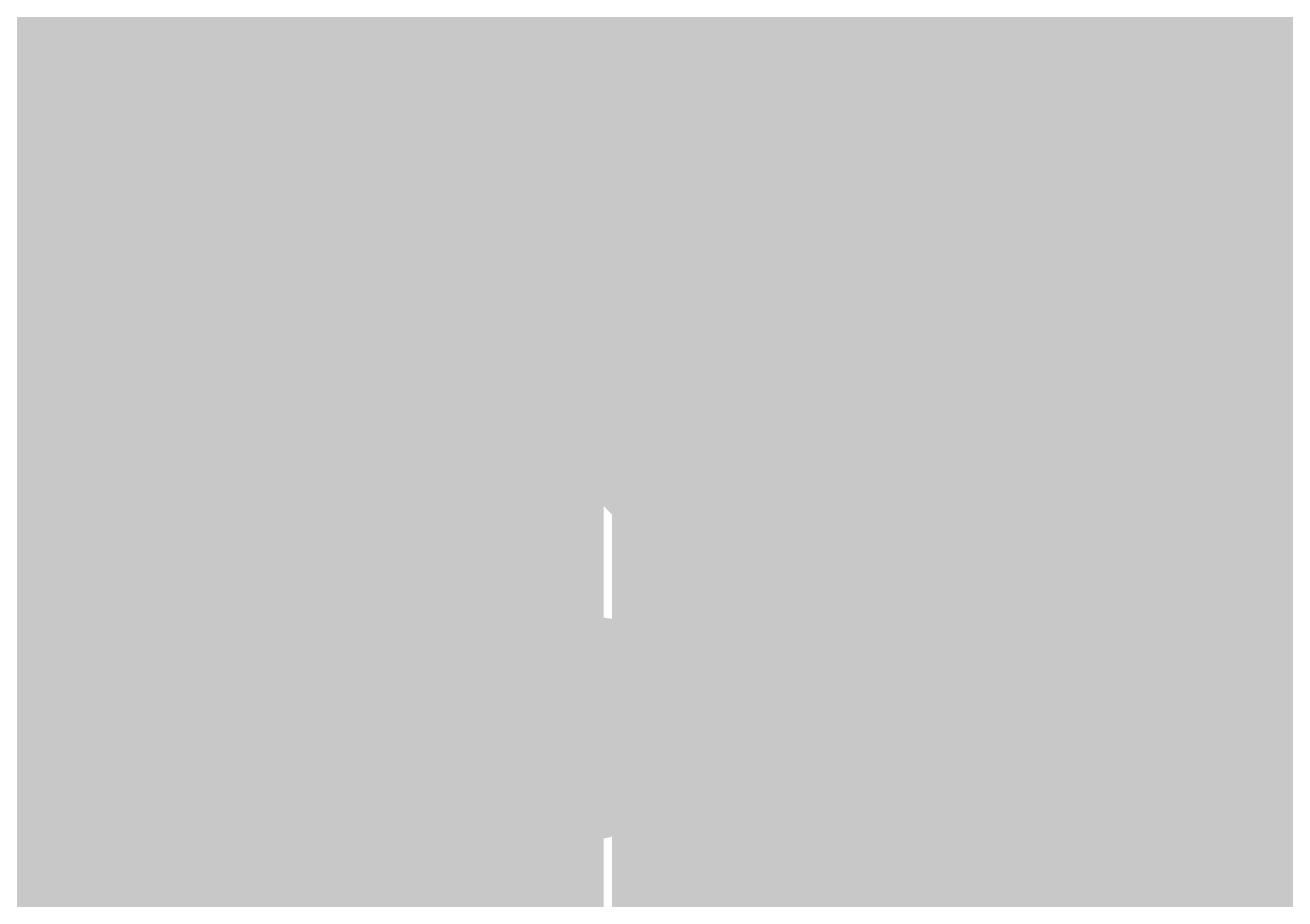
# Model space of a CAD drawing. Header units: inches. Extents: x -0.1 to 94.8, y -0.8 to 67.1.
# Drawn here: x 46.705 to 49.484, y 54.652 to 56.579 of the extents above; entities that cross this region are included whole.
import ezdxf

# ---------------------------------------------------------------- set-up
doc = ezdxf.new("R2010")
doc.units = ezdxf.units.IN
for name, color, linetype in [('Assembly Notes', 56, 'Continuous'), ('Board Layer Stack Bottom Overlay', 54, 'Continuous'), ('Board Layer Stack Bottom Solder', 6, 'Continuous'), ('Bottom Layer', 5, 'Continuous'), ('Bottom Paste', 16, 'Continuous'), ('Layer 1', 76, 'Continuous'), ('Layer 2', 16, 'Continuous'), ('Top Layer', 1, 'Continuous'), ('Via Holes', 16, 'Continuous')]:
    doc.layers.add(name, color=color, linetype=linetype)
doc.styles.add('GOST type B', font='', dxfattribs={"height": 0.2})
doc.styles.get('GOST type B').set_extended_font_data('GOST type B')

# ---------------------------------------------------------------- blocks, each defined once
blk = doc.blocks.new('0402R_B_69')
at = {"layer": 'Board Layer Stack Bottom Solder'}
blk.add_hatch(color=6, dxfattribs=at).paths.add_polyline_path([(-0.1778990599999999, 0.4065993899999999), (-0.1778990600000001, -0.4065993900000001), (-1.01609906, -0.4065993899999999), (-1.01609906, 0.4065993900000001)])
at = {"layer": 'Bottom Layer'}
blk.add_hatch(color=5, dxfattribs=at).paths.add_polyline_path([(-0.2794990599999999, 0.3049993899999999), (-0.27949906, -0.30499939), (-0.9144990599999999, -0.3049993899999999), (-0.9144990599999999, 0.30499939)])
at = {"layer": 'Bottom Paste'}
blk.add_hatch(color=16, dxfattribs=at).paths.add_polyline_path([(-0.2794990599999999, 0.3049993899999999), (-0.27949906, -0.30499939), (-0.9144990599999999, -0.3049993899999999), (-0.9144990599999999, 0.30499939)])
at = {"layer": 'Assembly Notes'}
for points in [[(-1.00000054, -0.3999992, 0.1499997, 0.1499997, 0), (-1.00000054, 0.3999992, 0.1499997, 0.1499997, 0)], [(-1.00000054, 0.3999992, 0.1499997, 0.1499997, 0), (1.00000054, 0.3999992, 0.1499997, 0.1499997, 0)], [(-1.00000054, -0.3999992, 0.1499997, 0.1499997, 0), (1.00000054, -0.3999992, 0.1499997, 0.1499997, 0)]]:
    blk.add_lwpolyline(points, format="xyseb", dxfattribs=at)
for points in [[(-1.0375011, 0.3999992, 0.07499858, 0.07499858, 1), (-0.96249998, 0.3999992, 0.07499858, 0.07499858, 1)], [(-1.0375011, 0.3999992, 0.07499858, 0.07499858, 1), (-0.96249998, 0.3999992, 0.07499858, 0.07499858, 1)], [(-1.0375011, -0.3999992, 0.07499858, 0.07499858, 1), (-0.96249998, -0.3999992, 0.07499858, 0.07499858, 1)], [(-1.0375011, -0.3999992, 0.07499858, 0.07499858, 1), (-0.96249998, -0.3999992, 0.07499858, 0.07499858, 1)]]:
    blk.add_lwpolyline(points, format="xyseb", close=True, dxfattribs=at)
at = {"layer": 'Board Layer Stack Bottom Overlay'}
for points in [[(-0.37500052, 0.5499989, 0.1499997, 0.1499997, 0), (0.37500052, 0.5499989, 0.1499997, 0.1499997, 0)], [(-0.37500052, -0.5499989, 0.1499997, 0.1499997, 0), (0.37500052, -0.5499989, 0.1499997, 0.1499997, 0)]]:
    blk.add_lwpolyline(points, format="xyseb", dxfattribs=at)
for points in [[(-0.41250108, 0.5499989, 0.07499858, 0.07499858, 1), (-0.33749996, 0.5499989, 0.07499858, 0.07499858, 1)], [(-0.41250108, -0.5499989, 0.07499858, 0.07499858, 1), (-0.33749996, -0.5499989, 0.07499858, 0.07499858, 1)]]:
    blk.add_lwpolyline(points, format="xyseb", close=True, dxfattribs=at)
at = {"layer": 'Assembly Notes', "style": 'GOST type B', "text_generation_flag": 2}
blk.add_text('R34', height=1.00000054, rotation=180, dxfattribs=at).set_placement((-1.07499912, -0.8000009399999999))
blk = doc.blocks.new('0402R_B_71')
at = {"layer": 'Board Layer Stack Bottom Solder'}
blk.add_hatch(color=6, dxfattribs=at).paths.add_polyline_path([(-0.1778990599999999, 0.4065993899999999), (-0.1778990600000001, -0.4065993900000001), (-1.01609906, -0.4065993899999999), (-1.01609906, 0.4065993900000001)])
at = {"layer": 'Bottom Layer'}
blk.add_hatch(color=5, dxfattribs=at).paths.add_polyline_path([(-0.2794990599999999, 0.3049993899999999), (-0.27949906, -0.30499939), (-0.9144990599999999, -0.3049993899999999), (-0.9144990599999999, 0.30499939)])
at = {"layer": 'Bottom Paste'}
blk.add_hatch(color=16, dxfattribs=at).paths.add_polyline_path([(-0.2794990599999999, 0.3049993899999999), (-0.27949906, -0.30499939), (-0.9144990599999999, -0.3049993899999999), (-0.9144990599999999, 0.30499939)])
at = {"layer": 'Assembly Notes'}
for points in [[(-1.00000054, -0.3999992, 0.1499997, 0.1499997, 0), (-1.00000054, 0.3999992, 0.1499997, 0.1499997, 0)], [(-1.00000054, 0.3999992, 0.1499997, 0.1499997, 0), (1.00000054, 0.3999992, 0.1499997, 0.1499997, 0)]]:
    blk.add_lwpolyline(points, format="xyseb", dxfattribs=at)
blk.add_lwpolyline([(-1.0375011, 0.3999992, 0.07499858, 0.07499858, 1), (-0.96249998, 0.3999992, 0.07499858, 0.07499858, 1)], format="xyseb", close=True, dxfattribs=at)
blk.add_lwpolyline([(-1.0375011, 0.3999992, 0.07499858, 0.07499858, 1), (-0.96249998, 0.3999992, 0.07499858, 0.07499858, 1)], format="xyseb", close=True, dxfattribs=at)
at = {"layer": 'Board Layer Stack Bottom Overlay'}
blk.add_lwpolyline([(-0.37500052, 0.5499989, 0.1499997, 0.1499997, 0), (0.37500052, 0.5499989, 0.1499997, 0.1499997, 0)], format="xyseb", dxfattribs=at)
blk.add_lwpolyline([(-0.41250108, 0.5499989, 0.07499858, 0.07499858, 1), (-0.33749996, 0.5499989, 0.07499858, 0.07499858, 1)], format="xyseb", close=True, dxfattribs=at)
blk = doc.blocks.new('0402R_B_74')
at = {"layer": 'Assembly Notes', "style": 'GOST type B', "text_generation_flag": 2}
blk.add_text('R29', height=1.00000054, rotation=180, dxfattribs=at).set_placement((-1.07499912, -0.8000009399999999))
blk = doc.blocks.new('0402R_B_85')
at = {"layer": 'Board Layer Stack Bottom Solder'}
blk.add_hatch(color=6, dxfattribs=at).paths.add_polyline_path([(1.01609906, 0.40659939), (1.01609906, -0.40659939), (0.17789906, -0.40659939), (0.17789906, 0.40659939)])
at = {"layer": 'Bottom Layer'}
blk.add_hatch(color=5, dxfattribs=at).paths.add_polyline_path([(0.9144990599999999, 0.30499939), (0.9144990599999999, -0.3049993899999999), (0.27949906, -0.30499939), (0.27949906, 0.3049993899999999)])
at = {"layer": 'Bottom Paste'}
blk.add_hatch(color=16, dxfattribs=at).paths.add_polyline_path([(0.9144990599999999, 0.30499939), (0.9144990599999999, -0.3049993899999999), (0.27949906, -0.30499939), (0.27949906, 0.3049993899999999)])
at = {"layer": 'Assembly Notes'}
for points in [[(1.00000054, 0.3999992, 0.1499997, 0.1499997, 0), (-1.00000054, 0.3999992, 0.1499997, 0.1499997, 0)], [(1.00000054, 0.3999992, 0.1499997, 0.1499997, 0), (1.00000054, -0.3999992, 0.1499997, 0.1499997, 0)]]:
    blk.add_lwpolyline(points, format="xyseb", dxfattribs=at)
blk.add_lwpolyline([(0.96249998, 0.3999992, 0.07499858, 0.07499858, 1), (1.0375011, 0.3999992, 0.07499858, 0.07499858, 1)], format="xyseb", close=True, dxfattribs=at)
blk.add_lwpolyline([(0.96249998, 0.3999992, 0.07499858, 0.07499858, 1), (1.0375011, 0.3999992, 0.07499858, 0.07499858, 1)], format="xyseb", close=True, dxfattribs=at)
at = {"layer": 'Board Layer Stack Bottom Overlay'}
blk.add_lwpolyline([(0.37500052, 0.5499989, 0.1499997, 0.1499997, 0), (-0.37500052, 0.5499989, 0.1499997, 0.1499997, 0)], format="xyseb", dxfattribs=at)
blk.add_lwpolyline([(0.33749996, 0.5499989, 0.07499858, 0.07499858, 1), (0.41250108, 0.5499989, 0.07499858, 0.07499858, 1)], format="xyseb", close=True, dxfattribs=at)
blk = doc.blocks.new('LQFP128_14_14_____________B_103')
at = {"layer": 'Board Layer Stack Bottom Solder'}
for points in [[(6.8983987, 5.62659911), (9.101599779999999, 5.62659911), (9.101599779999999, 5.17339961), (6.8983987, 5.17339961)], [(6.8983987, 5.22659991), (9.101599779999999, 5.22659991), (9.101599779999999, 4.77340041), (6.8983987, 4.77340041)], [(6.8983987, 4.826600709999999), (9.101599779999999, 4.826600709999999), (9.101599779999999, 4.37340121), (6.8983987, 4.37340121)], [(6.8983987, 4.42659897), (9.101599779999999, 4.42659897), (9.101599779999999, 3.973399469999999), (6.8983987, 3.973399469999999)], [(6.8983987, 4.02659977), (9.101599779999999, 4.02659977), (9.101599779999999, 3.57340027), (6.8983987, 3.57340027)]]:
    blk.add_hatch(color=6, dxfattribs=at).paths.add_polyline_path(points)
at = {"layer": 'Bottom Layer'}
for points in [[(6.9999987, 5.52499911), (8.99999978, 5.52499911), (8.99999978, 5.27499961), (6.9999987, 5.27499961)], [(6.9999987, 5.12499991), (8.99999978, 5.12499991), (8.99999978, 4.875000409999999), (6.9999987, 4.875000409999999)], [(6.9999987, 4.72500071), (8.99999978, 4.72500071), (8.99999978, 4.47500121), (6.9999987, 4.47500121)], [(6.9999987, 4.324998969999999), (8.99999978, 4.324998969999999), (8.99999978, 4.07499947), (6.9999987, 4.07499947)], [(6.9999987, 3.92499977), (8.99999978, 3.92499977), (8.99999978, 3.67500027), (6.9999987, 3.67500027)]]:
    blk.add_hatch(color=5, dxfattribs=at).paths.add_polyline_path(points)
at = {"layer": 'Bottom Paste'}
for points in [[(6.9999987, 5.52499911), (8.99999978, 5.52499911), (8.99999978, 5.27499961), (6.9999987, 5.27499961)], [(6.9999987, 5.12499991), (8.99999978, 5.12499991), (8.99999978, 4.875000409999999), (6.9999987, 4.875000409999999)], [(6.9999987, 4.72500071), (8.99999978, 4.72500071), (8.99999978, 4.47500121), (6.9999987, 4.47500121)], [(6.9999987, 4.324998969999999), (8.99999978, 4.324998969999999), (8.99999978, 4.07499947), (6.9999987, 4.07499947)], [(6.9999987, 3.92499977), (8.99999978, 3.92499977), (8.99999978, 3.67500027), (6.9999987, 3.67500027)]]:
    blk.add_hatch(color=16, dxfattribs=at).paths.add_polyline_path(points)

msp = doc.modelspace()

# ---------------------------------------------------------------- hatches: boundary and pattern name
at = {"layer": 'Bottom Layer'}
for points in [[(47.96827592, 56.38500025999999), (47.9508947, 56.38483515999999), (47.89902282, 56.38091848), (47.8904681, 56.3791227), (47.88367868, 56.3770018), (47.87865456, 56.37455324), (47.87539828, 56.37177702), (47.87390475999999, 56.36867568), (47.87695275999999, 56.53194942), (47.96827592, 56.53499742)], [(47.99253545999999, 55.98499597999999), (47.97054413999999, 55.98459212), (47.93331282, 55.981346), (47.91807536, 55.97850373999999), (47.90508579999999, 55.97485121999999), (47.89434922, 55.97038844), (47.88586054, 55.96511285999999), (47.87962484, 55.95902448), (47.87563958, 55.95212583999999), (47.87390475999999, 55.94441439999999), (47.87695275999999, 56.13195022), (47.99253545999999, 56.13499822)], [(48.05196892, 55.36126342), (48.06681013999999, 55.37755244), (48.0790504, 55.39413356), (48.08869224, 55.41101186), (48.09573566, 55.42818479999999), (48.10018066, 55.44565238), (48.1020247, 55.4634146), (48.10127032, 55.48147146), (48.09791752, 55.49982296), (48.09196376, 55.51847163999999), (48.08341158, 55.53741242), (48.38167361999999, 55.37667613999999), (48.35886442, 55.37327762), (48.33615428, 55.36793346), (48.31354066, 55.36064619999999), (48.29102863999999, 55.35141583999999), (48.26861568, 55.34023984), (48.24630178, 55.3271182), (48.22408694, 55.31205599999999), (48.20197116, 55.29504816), (48.1799519, 55.27609468), (48.15803424, 55.25519809999999)], [(48.86354972, 55.41999838), (49.01354942, 55.49499949999999), (49.01354942, 55.27304922), (48.86354972, 55.27000122)], [(47.97319844, 54.78499837999999), (47.9548825, 54.78478501999999), (47.91111322, 54.78159732), (47.90025218, 54.77968469999999), (47.89125549999999, 54.7773479), (47.88412064, 54.77458692), (47.87885267999999, 54.77139921999999), (47.87544654, 54.76778733999999), (47.87390475999999, 54.76375128), (47.87695275999999, 54.93195007999999), (47.97319844, 54.93499554)]]:
    msp.add_hatch(color=5, dxfattribs=at).paths.add_polyline_path(points)
h = msp.add_hatch(color=5, dxfattribs=at)
edge = h.paths.add_edge_path()
edge.add_arc((48.34999981999999, 55.67499913999999), 0.2999994, 0, 360)
at = {"layer": 'Layer 1'}
h = msp.add_hatch(color=76, dxfattribs=at)
edge = h.paths.add_edge_path()
edge.add_arc((48.34999981999999, 55.67499913999999), 0.2999994, 0, 360)
at = {"layer": 'Layer 2'}
h = msp.add_hatch(color=16, dxfattribs=at)
edge = h.paths.add_edge_path()
edge.add_arc((48.34999981999999, 55.67499913999999), 0.2999994, 0, 360)
at = {"layer": 'Top Layer'}
msp.add_hatch(color=1, dxfattribs=at).paths.add_polyline_path([(50.64999776, 55.75000025999999), (50.64999776, 51.1538728), (50.52527868, 51.07053794), (50.51450908, 51.07499817999999), (50.33548988, 51.07499817999999), (50.17009523999999, 51.00648929999999), (50.04350926, 50.87990332), (49.97500038, 50.71450867999999), (49.97500038, 50.53548948), (50.04350926, 50.37009483999999), (50.17009523999999, 50.24350886), (50.33548988, 50.17499998), (50.51450908, 50.17499998), (50.52527868, 50.17946022), (50.64999776, 50.09612536), (50.64999776, 43.52499296), (48.72500288, 41.60000315999999), (34.10000292, 41.60000315999999), (33.34999934, 40.84999958), (27.89999754, 40.84999958), (27.14999142, 41.60000062), (26.60000268, 41.60000315999999), (16.40000022, 41.60000315999999), (16.40000022, 44.65000214), (21.15000342, 44.65000214), (23.99999772, 47.49999644), (23.99999772, 48.74999648), (27.25000138, 52.00000014), (28.04999724, 51.9999976), (29.92499984, 53.8750002), (29.92499984, 54.60962915999999), (32.14999666, 57.4999993), (33.09999984, 57.49999676), (33.09999984, 56.82499937999999), (32.40000123999999, 55.67499913999999), (32.26265582, 55.46499701999999), (31.91550132, 55.46499701999999), (31.91550132, 55.3099986), (32.09291016, 55.3099986), (32.09291016, 54.7099998), (31.91550132, 54.7099998), (31.91550132, 54.55500138), (31.9999995, 54.55500138), (31.9999995, 53.98089788), (31.93398744, 53.82153065999999), (31.93398744, 53.64251146), (31.9999995, 53.48314423999999), (31.9999995, 52.95000077999999), (32.249999, 52.95000077999999), (32.249999, 52.39999934), (31.9999995, 52.39999934), (31.9999995, 51.93157508), (31.97221952, 51.9037951), (31.90371064, 51.73840045999999), (31.90371064, 51.55938125999999), (31.97221952, 51.39398662), (31.9999995, 51.36620663999999), (31.9999995, 51.16139627999999), (31.96850858, 51.12990536), (31.8999997, 50.96451072), (31.8999997, 50.78549152), (31.95111974, 50.66207799999999), (31.89594586, 50.54481128), (31.86439652, 50.51207575999999), (30.7799994, 50.51207575999999), (30.7799994, 50.33466692), (30.1800006, 50.33466692), (30.1800006, 50.51207575999999), (28.97690166, 50.51207575999999), (28.97690166, 50.18499996), (29.15430796, 50.18499996), (29.15430796, 49.58500116), (28.97690166, 49.58500116), (28.97690166, 49.3124998), (28.68749914, 49.3124998), (27.62499936, 48.25000002), (27.62499936, 45.37499942), (29.74999892, 43.24999986), (33.00000004, 43.24999986), (33.49999904, 43.74999886), (47.24999694, 43.74999886), (48.00000052, 44.50000244), (48.00000052, 48.50132286), (48.15000276, 48.5948736), (48.23419614, 48.5599994), (48.41321534, 48.5599994), (48.57860998, 48.62850828), (48.70519596, 48.75509425999999), (48.77370484, 48.9204889), (48.77370484, 49.09950809999999), (48.70519596, 49.26490274), (48.57860998, 49.39148872), (48.41321534, 49.45999759999999), (48.23419614, 49.45999759999999), (48.15000276, 49.4251234), (48.00000052, 49.51867414), (48.00000052, 50.57647237999999), (48.15000022, 50.63860586), (48.1700967, 50.61850938), (48.3354888, 50.5500005), (48.33970265999999, 50.40000079999999), (48.32500114, 50.36450938), (48.32500114, 50.18549018), (48.39351002, 50.02009554), (48.520096, 49.89350956), (48.68549064, 49.82500068), (48.86450984, 49.82500068), (49.02990448, 49.89350956), (49.15649045999999, 50.02009554), (49.22499934, 50.18549018), (49.22499934, 50.36450938), (49.15649045999999, 50.52990402), (49.02990448, 50.65649), (48.86451238, 50.72499887999999), (48.86029851999999, 50.87499857999999), (48.87500004, 50.91049), (48.87500004, 51.08950919999999), (48.84708543999999, 51.15689794), (48.94731384, 51.30690017999999), (49.13207598, 51.30690017999999), (49.13207598, 52.50999912), (48.95466714, 52.50999912), (48.95466714, 53.10999792), (49.13207598, 53.10999792), (49.13207598, 54.31309685999999), (48.80500018, 54.31309685999999), (48.80500018, 54.13569055999999), (48.20500138, 54.13569055999999), (48.20500138, 54.31309685999999), (48.00000052, 54.31309685999999), (48.00000052, 55.49999822), (46.29998613999999, 57.20000498), (43.70000658, 57.19998974), (43.37500087999999, 57.52499289999999), (43.37499834, 57.82507866), (43.79991493999999, 58.25000033999999), (48.14999006, 58.25000033999999)])
h = msp.add_hatch(color=1, dxfattribs=at)
edge = h.paths.add_edge_path()
edge.add_arc((48.34999981999999, 55.67499913999999), 0.2999994, 0, 360)
at = {"layer": 'Via Holes'}
h = msp.add_hatch(color=7, dxfattribs=at)
edge = h.paths.add_edge_path()
edge.add_arc((48.34999981999999, 55.67499913999999), 0.1499997, 0, 360)

# ---------------------------------------------------------------- linework, layer by layer
at = {"layer": 'Bottom Layer'}
for points in [[(48.4300022, 56.49999876, 0.1499997, 0.1499997, 0), (48.70500292, 56.77499948, 0.1499997, 0.1499997, 0)], [(47.96827592, 56.45999884, 0.1499997, 0.1499997, 0), (48.00827584, 56.49999876, 0.1499997, 0.1499997, 0)], [(48.00827584, 56.49999876, 0.1499997, 0.1499997, 0), (48.4300022, 56.49999876, 0.1499997, 0.1499997, 0)], [(46.88000022, 56.40999893999999, 0.1499997, 0.1499997, 0), (46.93000012, 56.45999884, 0.1499997, 0.1499997, 0)], [(46.93000012, 56.45999884, 0.1499997, 0.1499997, 0), (47.96827592, 56.45999884, 0.1499997, 0.1499997, 0)], [(47.99253545999999, 56.0599971, 0.1499997, 0.1499997, 0), (48.13253772, 56.19999936, 0.1499997, 0.1499997, 0)], [(48.13253772, 56.19999936, 0.1499997, 0.1499997, 0), (50.96905732, 56.19999936, 0.1499997, 0.1499997, 0)], [(46.88000022, 56.00999974, 0.1499997, 0.1499997, 0), (46.92999758, 56.0599971, 0.1499997, 0.1499997, 0)], [(46.92999758, 56.0599971, 0.1499997, 0.1499997, 0), (47.99253545999999, 56.0599971, 0.1499997, 0.1499997, 0)], [(48.34999981999999, 55.553229, 0.1499997, 0.1499997, 0), (48.34999981999999, 55.67499913999999, 0.1499997, 0.1499997, 0)], [(45.84850368, 55.61000054, 0.2499995, 0.2499995, 0), (46.88000022, 55.61000054, 0.2499995, 0.2499995, 0)], [(49.09800188, 55.3449998, 0.1499997, 0.1499997, 0), (49.32800142, 55.57499934000001, 0.1499997, 0.1499997, 0)], [(48.10500157999999, 55.30823075999999, 0.1499997, 0.1499997, 0), (48.34999981999999, 55.553229, 0.1499997, 0.1499997, 0)], [(48.40500098, 54.98753798, 0.1499997, 0.1499997, 0), (48.7624628, 55.3449998, 0.1499997, 0.1499997, 0)], [(48.7624628, 55.3449998, 0.1499997, 0.1499997, 0), (49.09800188, 55.3449998, 0.1499997, 0.1499997, 0)], [(48.10500157999999, 54.9918001, 0.1499997, 0.1499997, 0), (48.10500157999999, 55.30823075999999, 0.1499997, 0.1499997, 0)], [(45.50154984, 55.20999879999999, 0.2499995, 0.2499995, 0), (46.88000022, 55.20999879999999, 0.2499995, 0.2499995, 0)], [(48.70500037999999, 54.8632761, 0.1499997, 0.1499997, 0), (48.88672214, 55.04499786, 0.1499997, 0.1499997, 0)], [(48.88672214, 55.04499786, 0.1499997, 0.1499997, 0), (50.93269722, 55.04499786, 0.1499997, 0.1499997, 0)], [(47.97319844, 54.85999696, 0.1499997, 0.1499997, 0), (48.10500157999999, 54.9918001, 0.1499997, 0.1499997, 0)], [(48.40500098, 54.86753821999999, 0.1499997, 0.1499997, 0), (48.40500098, 54.98753798, 0.1499997, 0.1499997, 0)], [(47.99746052, 54.45999776, 0.1499997, 0.1499997, 0), (48.40500098, 54.86753821999999, 0.1499997, 0.1499997, 0)], [(46.88000022, 54.8099996, 0.1499997, 0.1499997, 0), (46.92999758, 54.85999696, 0.1499997, 0.1499997, 0)], [(46.92999758, 54.85999696, 0.1499997, 0.1499997, 0), (47.97319844, 54.85999696, 0.1499997, 0.1499997, 0)], [(48.70500037999999, 54.74327633999999, 0.1499997, 0.1499997, 0), (48.70500037999999, 54.8632761, 0.1499997, 0.1499997, 0)], [(48.0217226, 54.05999856, 0.1499997, 0.1499997, 0), (48.70500037999999, 54.74327633999999, 0.1499997, 0.1499997, 0)]]:
    msp.add_lwpolyline(points, format="xyseb", dxfattribs=at)
for points in [[(47.97077528, 56.49999876, 0.07499858, 0.07499858, 1), (48.0457764, 56.49999876, 0.07499858, 0.07499858, 1)], [(47.97077528, 56.49999876, 0.07499858, 0.07499858, 1), (48.0457764, 56.49999876, 0.07499858, 0.07499858, 1)], [(48.39250164, 56.49999876, 0.07499858, 0.07499858, 1), (48.46750276, 56.49999876, 0.07499858, 0.07499858, 1)], [(48.39250164, 56.49999876, 0.07499858, 0.07499858, 1), (48.46750276, 56.49999876, 0.07499858, 0.07499858, 1)], [(46.89249956, 56.45999884, 0.07499858, 0.07499858, 1), (46.96750068, 56.45999884, 0.07499858, 0.07499858, 1)], [(46.89249956, 56.45999884, 0.07499858, 0.07499858, 1), (46.96750068, 56.45999884, 0.07499858, 0.07499858, 1)], [(47.93077536, 56.45999884, 0.07499858, 0.07499858, 1), (48.00577648, 56.45999884, 0.07499858, 0.07499858, 1)], [(47.93077536, 56.45999884, 0.07499858, 0.07499858, 1), (48.00577648, 56.45999884, 0.07499858, 0.07499858, 1)], [(46.84249965999999, 56.40999893999999, 0.07499858, 0.07499858, 1), (46.91750078, 56.40999893999999, 0.07499858, 0.07499858, 1)], [(48.09503716, 56.19999936, 0.07499858, 0.07499858, 1), (48.17003828, 56.19999936, 0.07499858, 0.07499858, 1)], [(48.09503716, 56.19999936, 0.07499858, 0.07499858, 1), (48.17003828, 56.19999936, 0.07499858, 0.07499858, 1)], [(46.89249701999999, 56.0599971, 0.07499858, 0.07499858, 1), (46.96749814, 56.0599971, 0.07499858, 0.07499858, 1)], [(46.89249701999999, 56.0599971, 0.07499858, 0.07499858, 1), (46.96749814, 56.0599971, 0.07499858, 0.07499858, 1)], [(47.9550349, 56.0599971, 0.07499858, 0.07499858, 1), (48.03003602, 56.0599971, 0.07499858, 0.07499858, 1)], [(47.9550349, 56.0599971, 0.07499858, 0.07499858, 1), (48.03003602, 56.0599971, 0.07499858, 0.07499858, 1)], [(46.84249965999999, 56.00999974, 0.07499858, 0.07499858, 1), (46.91750078, 56.00999974, 0.07499858, 0.07499858, 1)], [(48.31249926, 55.67499913999999, 0.07499858, 0.07499858, 1), (48.38750038, 55.67499913999999, 0.07499858, 0.07499858, 1)], [(46.81750098, 55.61000054, 0.12499848, 0.12499848, 1), (46.94249946, 55.61000054, 0.12499848, 0.12499848, 1)], [(49.29050085999999, 55.57499934000001, 0.07499858, 0.07499858, 1), (49.36550198, 55.57499934000001, 0.07499858, 0.07499858, 1)], [(48.31249926, 55.553229, 0.07499858, 0.07499858, 1), (48.38750038, 55.553229, 0.07499858, 0.07499858, 1)], [(48.31249926, 55.553229, 0.07499858, 0.07499858, 1), (48.38750038, 55.553229, 0.07499858, 0.07499858, 1)], [(48.72496224, 55.3449998, 0.07499858, 0.07499858, 1), (48.79996335999999, 55.3449998, 0.07499858, 0.07499858, 1)], [(48.72496224, 55.3449998, 0.07499858, 0.07499858, 1), (48.79996335999999, 55.3449998, 0.07499858, 0.07499858, 1)], [(49.06050131999999, 55.3449998, 0.07499858, 0.07499858, 1), (49.13550244, 55.3449998, 0.07499858, 0.07499858, 1)], [(49.06050131999999, 55.3449998, 0.07499858, 0.07499858, 1), (49.13550244, 55.3449998, 0.07499858, 0.07499858, 1)], [(48.06750102, 55.30823075999999, 0.07499858, 0.07499858, 1), (48.14250214, 55.30823075999999, 0.07499858, 0.07499858, 1)], [(48.06750102, 55.30823075999999, 0.07499858, 0.07499858, 1), (48.14250214, 55.30823075999999, 0.07499858, 0.07499858, 1)], [(46.81750098, 55.20999879999999, 0.12499848, 0.12499848, 1), (46.94249946, 55.20999879999999, 0.12499848, 0.12499848, 1)], [(48.84922158, 55.04499786, 0.07499858, 0.07499858, 1), (48.9242227, 55.04499786, 0.07499858, 0.07499858, 1)], [(48.84922158, 55.04499786, 0.07499858, 0.07499858, 1), (48.9242227, 55.04499786, 0.07499858, 0.07499858, 1)], [(48.06750102, 54.9918001, 0.07499858, 0.07499858, 1), (48.14250214, 54.9918001, 0.07499858, 0.07499858, 1)], [(48.06750102, 54.9918001, 0.07499858, 0.07499858, 1), (48.14250214, 54.9918001, 0.07499858, 0.07499858, 1)], [(48.36750042, 54.98753798, 0.07499858, 0.07499858, 1), (48.44250153999999, 54.98753798, 0.07499858, 0.07499858, 1)], [(48.36750042, 54.98753798, 0.07499858, 0.07499858, 1), (48.44250153999999, 54.98753798, 0.07499858, 0.07499858, 1)], [(48.36750042, 54.86753821999999, 0.07499858, 0.07499858, 1), (48.44250153999999, 54.86753821999999, 0.07499858, 0.07499858, 1)], [(48.36750042, 54.86753821999999, 0.07499858, 0.07499858, 1), (48.44250153999999, 54.86753821999999, 0.07499858, 0.07499858, 1)], [(46.89249701999999, 54.85999696, 0.07499858, 0.07499858, 1), (46.96749814, 54.85999696, 0.07499858, 0.07499858, 1)], [(46.89249701999999, 54.85999696, 0.07499858, 0.07499858, 1), (46.96749814, 54.85999696, 0.07499858, 0.07499858, 1)], [(47.93569787999999, 54.85999696, 0.07499858, 0.07499858, 1), (48.010699, 54.85999696, 0.07499858, 0.07499858, 1)], [(47.93569787999999, 54.85999696, 0.07499858, 0.07499858, 1), (48.010699, 54.85999696, 0.07499858, 0.07499858, 1)], [(48.66749982, 54.8632761, 0.07499858, 0.07499858, 1), (48.74250094, 54.8632761, 0.07499858, 0.07499858, 1)], [(48.66749982, 54.8632761, 0.07499858, 0.07499858, 1), (48.74250094, 54.8632761, 0.07499858, 0.07499858, 1)], [(46.84249965999999, 54.8099996, 0.07499858, 0.07499858, 1), (46.91750078, 54.8099996, 0.07499858, 0.07499858, 1)], [(48.66749982, 54.74327633999999, 0.07499858, 0.07499858, 1), (48.74250094, 54.74327633999999, 0.07499858, 0.07499858, 1)], [(48.66749982, 54.74327633999999, 0.07499858, 0.07499858, 1), (48.74250094, 54.74327633999999, 0.07499858, 0.07499858, 1)]]:
    msp.add_lwpolyline(points, format="xyseb", close=True, dxfattribs=at)
at = {"layer": 'Layer 2'}
for points in [[(45.30000084, 55.12500024, 0.2999994, 0.2999994, 0), (47.93698566, 55.12499769999999, 0.2999994, 0.2999994, 0)], [(47.93698566, 55.12500024, 0.2999994, 0.2999994, -0.1458187968235369), (48.1009706, 55.07533308, 0.2999994, 0.2999994, 0)], [(48.59852612, 55.07500034, 0.2999994, 0.2999994, 0), (48.64852602, 55.12500024, 0.2999994, 0.2999994, 0)], [(48.64852602, 55.12500024, 0.2999994, 0.2999994, 0), (54.02500244, 55.12500024, 0.2999994, 0.2999994, 0)], [(48.10096806, 55.07533054, 0.2999994, 0.2999994, 0), (48.10147352, 55.07500034, 0.2999994, 0.2999994, 0)], [(48.10147352, 55.07500034, 0.2999994, 0.2999994, 0), (48.59852612, 55.07500034, 0.2999994, 0.2999994, 0)]]:
    msp.add_lwpolyline(points, format="xyseb", dxfattribs=at)
for points in [[(47.86198708, 55.12500024, 0.1499997, 0.1499997, 1), (48.01198424, 55.12500024, 0.1499997, 0.1499997, 1)], [(47.86198708, 55.12499769999999, 0.1499997, 0.1499997, 1), (48.01198424, 55.12499769999999, 0.1499997, 0.1499997, 1)], [(48.57352744, 55.12500024, 0.1499997, 0.1499997, 1), (48.7235246, 55.12500024, 0.1499997, 0.1499997, 1)], [(48.57352744, 55.12500024, 0.1499997, 0.1499997, 1), (48.7235246, 55.12500024, 0.1499997, 0.1499997, 1)], [(48.02596947999999, 55.07533054, 0.1499997, 0.1499997, 1), (48.17596664, 55.07533054, 0.1499997, 0.1499997, 1)], [(48.02597202, 55.07533308, 0.1499997, 0.1499997, 1), (48.17596918, 55.07533308, 0.1499997, 0.1499997, 1)], [(48.02647494, 55.07500034, 0.1499997, 0.1499997, 1), (48.1764721, 55.07500034, 0.1499997, 0.1499997, 1)], [(48.02647494, 55.07500034, 0.1499997, 0.1499997, 1), (48.1764721, 55.07500034, 0.1499997, 0.1499997, 1)], [(48.52352754, 55.07500034, 0.1499997, 0.1499997, 1), (48.6735247, 55.07500034, 0.1499997, 0.1499997, 1)], [(48.52352754, 55.07500034, 0.1499997, 0.1499997, 1), (48.6735247, 55.07500034, 0.1499997, 0.1499997, 1)]]:
    msp.add_lwpolyline(points, format="xyseb", close=True, dxfattribs=at)

# ---------------------------------------------------------------- block references
for name, p in [('LQFP128_14_14_____________B_103', (38.88000098, 51.00999958000001)), ('0402R_B_69', (49.92500047999999, 55.57499934000001)), ('0402R_B_71', (49.92500047999999, 54.474999))]:
    msp.add_blockref(name, p)
at = {"rotation": 180}
for name, p in [('0402R_B_85', (49.92500047999999, 56.77499948)), ('0402R_B_74', (49.92500047999999, 53.22499895999999))]:
    msp.add_blockref(name, p, dxfattribs=at)

doc.saveas('drawing.dxf')
